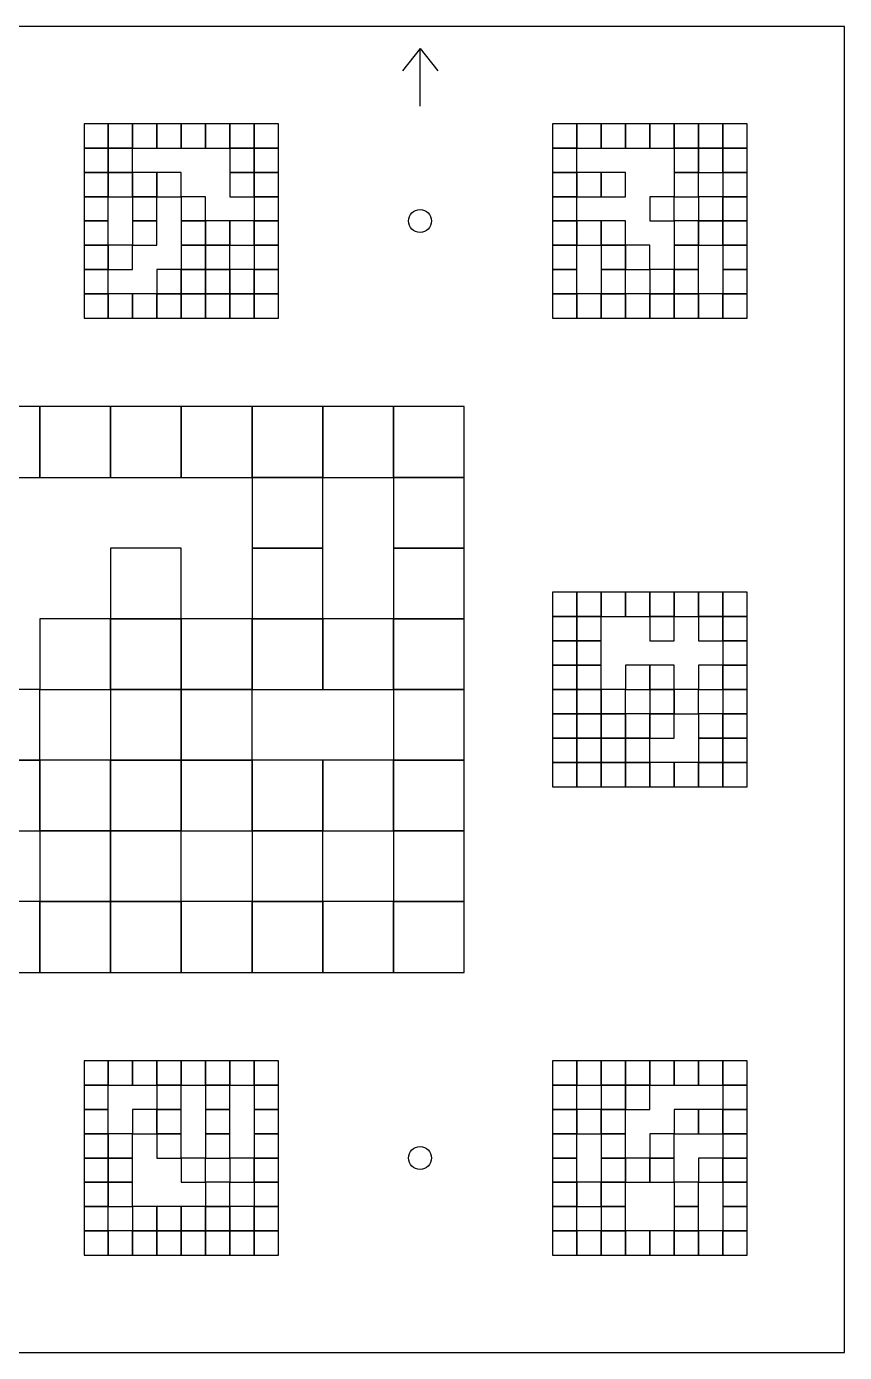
# Model space of a CAD drawing. Extents: x 0 to 1260, y 0 to 1580.
# Drawn here: x 755 to 940, y 960 to 1260 of the extents above; entities that cross this region are included whole.
import ezdxf

# ---------------------------------------------------------------- set-up
doc = ezdxf.new("R2010")
doc.units = 0
for name, color, linetype in [('BLACK_POCKET', 7, 'CONTINUOUS'), ('CUT', 7, 'CONTINUOUS'), ('MOUNT_HOLE', 6, 'CONTINUOUS'), ('ORIENTATION', 7, 'CONTINUOUS')]:
    doc.layers.add(name, color=color, linetype=linetype)

msp = doc.modelspace()

# ---------------------------------------------------------------- linework, layer by layer
at = {"layer": 'BLACK_POCKET'}
for p, q in [((773.5, 1238), (768, 1238)), ((768, 1238), (768, 1232.5)), ((773.5, 1232.5), (773.5, 1238)), ((779, 1238), (773.5, 1238)), ((773.5, 1238), (773.5, 1232.5)), ((779, 1232.5), (779, 1238)), ((784.5, 1238), (779, 1238)), ((779, 1238), (779, 1232.5)), ((784.5, 1232.5), (784.5, 1238)), ((790, 1238), (784.5, 1238)), ((784.5, 1238), (784.5, 1232.5)), ((790, 1232.5), (790, 1238)), ((795.5, 1238), (790, 1238)), ((790, 1238), (790, 1232.5)), ((795.5, 1232.5), (795.5, 1238)), ((801, 1238), (795.5, 1238)), ((795.5, 1238), (795.5, 1232.5)), ((801, 1232.5), (801, 1238)), ((806.5, 1238), (801, 1238)), ((801, 1238), (801, 1232.5)), ((806.5, 1232.5), (806.5, 1238)), ((812, 1238), (806.5, 1238)), ((806.5, 1238), (806.5, 1232.5)), ((812, 1232.5), (812, 1238)), ((879.5, 1238), (874, 1238)), ((874, 1238), (874, 1232.5)), ((879.5, 1232.5), (879.5, 1238)), ((885, 1238), (879.5, 1238)), ((879.5, 1238), (879.5, 1232.5)), ((885, 1232.5), (885, 1238)), ((890.5, 1238), (885, 1238)), ((885, 1238), (885, 1232.5)), ((890.5, 1232.5), (890.5, 1238)), ((896, 1238), (890.5, 1238)), ((890.5, 1238), (890.5, 1232.5)), ((896, 1232.5), (896, 1238)), ((901.5, 1238), (896, 1238)), ((896, 1238), (896, 1232.5)), ((901.5, 1232.5), (901.5, 1238)), ((907, 1238), (901.5, 1238)), ((901.5, 1238), (901.5, 1232.5)), ((907, 1232.5), (907, 1238)), ((912.5, 1238), (907, 1238)), ((907, 1238), (907, 1232.5)), ((912.5, 1232.5), (912.5, 1238)), ((918, 1238), (912.5, 1238)), ((912.5, 1238), (912.5, 1232.5)), ((918, 1232.5), (918, 1238)), ((768, 1232.5), (773.5, 1232.5)), ((773.5, 1232.5), (768, 1232.5)), ((768, 1232.5), (768, 1227)), ((773.5, 1232.5), (779, 1232.5)), ((773.5, 1227), (773.5, 1232.5)), ((779, 1232.5), (773.5, 1232.5)), ((773.5, 1232.5), (773.5, 1227)), ((779, 1232.5), (784.5, 1232.5)), ((779, 1227), (779, 1232.5)), ((784.5, 1232.5), (790, 1232.5)), ((790, 1232.5), (795.5, 1232.5)), ((795.5, 1232.5), (801, 1232.5)), ((801, 1232.5), (806.5, 1232.5)), ((806.5, 1232.5), (801, 1232.5)), ((801, 1232.5), (801, 1227)), ((806.5, 1232.5), (812, 1232.5)), ((806.5, 1227), (806.5, 1232.5)), ((812, 1232.5), (806.5, 1232.5)), ((806.5, 1232.5), (806.5, 1227)), ((812, 1227), (812, 1232.5)), ((874, 1232.5), (879.5, 1232.5)), ((879.5, 1232.5), (874, 1232.5)), ((874, 1232.5), (874, 1227)), ((879.5, 1232.5), (885, 1232.5)), ((879.5, 1227), (879.5, 1232.5)), ((885, 1232.5), (890.5, 1232.5)), ((890.5, 1232.5), (896, 1232.5)), ((896, 1232.5), (901.5, 1232.5)), ((901.5, 1232.5), (907, 1232.5)), ((907, 1232.5), (901.5, 1232.5)), ((901.5, 1232.5), (901.5, 1227)), ((907, 1232.5), (912.5, 1232.5)), ((907, 1227), (907, 1232.5)), ((912.5, 1232.5), (907, 1232.5)), ((907, 1232.5), (907, 1227)), ((912.5, 1232.5), (918, 1232.5)), ((912.5, 1227), (912.5, 1232.5)), ((918, 1232.5), (912.5, 1232.5)), ((912.5, 1232.5), (912.5, 1227)), ((918, 1227), (918, 1232.5)), ((768, 1227), (773.5, 1227)), ((773.5, 1227), (768, 1227)), ((768, 1227), (768, 1221.5)), ((773.5, 1227), (779, 1227)), ((773.5, 1221.5), (773.5, 1227)), ((779, 1227), (773.5, 1227)), ((773.5, 1227), (773.5, 1221.5)), ((779, 1221.5), (779, 1227)), ((784.5, 1227), (779, 1227)), ((779, 1227), (779, 1221.5)), ((784.5, 1221.5), (784.5, 1227)), ((790, 1227), (784.5, 1227)), ((784.5, 1227), (784.5, 1221.5)), ((790, 1221.5), (790, 1227)), ((801, 1227), (806.5, 1227)), ((806.5, 1227), (801, 1227)), ((801, 1227), (801, 1221.5)), ((806.5, 1227), (812, 1227)), ((806.5, 1221.5), (806.5, 1227)), ((812, 1227), (806.5, 1227)), ((806.5, 1227), (806.5, 1221.5)), ((812, 1221.5), (812, 1227)), ((874, 1227), (879.5, 1227)), ((879.5, 1227), (874, 1227)), ((874, 1227), (874, 1221.5)), ((879.5, 1221.5), (879.5, 1227)), ((885, 1227), (879.5, 1227)), ((879.5, 1227), (879.5, 1221.5)), ((885, 1221.5), (885, 1227)), ((890.5, 1227), (885, 1227)), ((885, 1227), (885, 1221.5)), ((890.5, 1221.5), (890.5, 1227)), ((901.5, 1227), (907, 1227)), ((907, 1227), (901.5, 1227)), ((901.5, 1227), (901.5, 1221.5)), ((907, 1227), (912.5, 1227)), ((907, 1221.5), (907, 1227)), ((912.5, 1227), (918, 1227)), ((918, 1227), (912.5, 1227)), ((912.5, 1227), (912.5, 1221.5)), ((918, 1221.5), (918, 1227)), ((768, 1221.5), (773.5, 1221.5)), ((773.5, 1221.5), (768, 1221.5)), ((768, 1221.5), (768, 1216)), ((773.5, 1221.5), (779, 1221.5)), ((773.5, 1216), (773.5, 1221.5)), ((779, 1221.5), (784.5, 1221.5)), ((784.5, 1221.5), (779, 1221.5)), ((779, 1221.5), (779, 1216)), ((784.5, 1221.5), (790, 1221.5)), ((784.5, 1216), (784.5, 1221.5)), ((795.5, 1221.5), (790, 1221.5)), ((790, 1221.5), (790, 1216)), ((795.5, 1216), (795.5, 1221.5)), ((801, 1221.5), (806.5, 1221.5)), ((806.5, 1221.5), (812, 1221.5)), ((812, 1221.5), (806.5, 1221.5)), ((806.5, 1221.5), (806.5, 1216)), ((812, 1216), (812, 1221.5)), ((874, 1221.5), (879.5, 1221.5)), ((879.5, 1221.5), (874, 1221.5)), ((874, 1221.5), (874, 1216)), ((879.5, 1221.5), (885, 1221.5)), ((879.5, 1216), (879.5, 1221.5)), ((885, 1221.5), (890.5, 1221.5)), ((901.5, 1221.5), (896, 1221.5)), ((896, 1221.5), (896, 1216)), ((901.5, 1221.5), (907, 1221.5)), ((901.5, 1216), (901.5, 1221.5)), ((912.5, 1221.5), (907, 1221.5)), ((907, 1221.5), (907, 1216)), ((912.5, 1221.5), (918, 1221.5)), ((912.5, 1216), (912.5, 1221.5)), ((918, 1221.5), (912.5, 1221.5)), ((912.5, 1221.5), (912.5, 1216)), ((918, 1216), (918, 1221.5)), ((768, 1216), (773.5, 1216)), ((773.5, 1216), (768, 1216)), ((768, 1216), (768, 1210.5)), ((773.5, 1210.5), (773.5, 1216)), ((779, 1216), (784.5, 1216)), ((784.5, 1216), (779, 1216)), ((779, 1216), (779, 1210.5)), ((784.5, 1210.5), (784.5, 1216)), ((790, 1216), (795.5, 1216)), ((795.5, 1216), (790, 1216)), ((790, 1216), (790, 1210.5)), ((795.5, 1210.5), (795.5, 1216)), ((801, 1216), (795.5, 1216)), ((795.5, 1216), (795.5, 1210.5)), ((801, 1210.5), (801, 1216)), ((806.5, 1216), (801, 1216)), ((801, 1216), (801, 1210.5)), ((806.5, 1216), (812, 1216)), ((806.5, 1210.5), (806.5, 1216)), ((812, 1216), (806.5, 1216)), ((806.5, 1216), (806.5, 1210.5)), ((812, 1210.5), (812, 1216)), ((874, 1216), (879.5, 1216)), ((879.5, 1216), (874, 1216)), ((874, 1216), (874, 1210.5)), ((879.5, 1210.5), (879.5, 1216)), ((885, 1216), (879.5, 1216)), ((879.5, 1216), (879.5, 1210.5)), ((885, 1210.5), (885, 1216)), ((890.5, 1216), (885, 1216)), ((885, 1216), (885, 1210.5)), ((890.5, 1210.5), (890.5, 1216)), ((896, 1216), (901.5, 1216)), ((907, 1216), (901.5, 1216)), ((901.5, 1216), (901.5, 1210.5)), ((907, 1216), (912.5, 1216)), ((907, 1210.5), (907, 1216)), ((912.5, 1216), (907, 1216)), ((907, 1216), (907, 1210.5)), ((912.5, 1216), (918, 1216)), ((912.5, 1210.5), (912.5, 1216)), ((918, 1216), (912.5, 1216)), ((912.5, 1216), (912.5, 1210.5)), ((918, 1210.5), (918, 1216)), ((768, 1210.5), (773.5, 1210.5)), ((773.5, 1210.5), (768, 1210.5)), ((768, 1210.5), (768, 1205)), ((773.5, 1205), (773.5, 1210.5)), ((779, 1210.5), (773.5, 1210.5)), ((773.5, 1210.5), (773.5, 1205)), ((779, 1210.5), (784.5, 1210.5)), ((779, 1205), (779, 1210.5)), ((790, 1210.5), (795.5, 1210.5)), ((795.5, 1210.5), (790, 1210.5)), ((790, 1210.5), (790, 1205)), ((795.5, 1210.5), (801, 1210.5)), ((795.5, 1205), (795.5, 1210.5)), ((801, 1210.5), (795.5, 1210.5)), ((795.5, 1210.5), (795.5, 1205)), ((801, 1210.5), (806.5, 1210.5)), ((801, 1205), (801, 1210.5)), ((806.5, 1210.5), (812, 1210.5)), ((812, 1210.5), (806.5, 1210.5)), ((806.5, 1210.5), (806.5, 1205)), ((812, 1205), (812, 1210.5)), ((874, 1210.5), (879.5, 1210.5)), ((879.5, 1210.5), (874, 1210.5)), ((874, 1210.5), (874, 1205)), ((879.5, 1210.5), (885, 1210.5)), ((879.5, 1205), (879.5, 1210.5)), ((885, 1210.5), (890.5, 1210.5)), ((890.5, 1210.5), (885, 1210.5)), ((885, 1210.5), (885, 1205)), ((890.5, 1205), (890.5, 1210.5)), ((896, 1210.5), (890.5, 1210.5)), ((890.5, 1210.5), (890.5, 1205)), ((896, 1205), (896, 1210.5)), ((901.5, 1210.5), (907, 1210.5)), ((907, 1210.5), (901.5, 1210.5)), ((901.5, 1210.5), (901.5, 1205)), ((907, 1210.5), (912.5, 1210.5)), ((907, 1205), (907, 1210.5)), ((912.5, 1210.5), (918, 1210.5)), ((918, 1210.5), (912.5, 1210.5)), ((912.5, 1210.5), (912.5, 1205)), ((918, 1205), (918, 1210.5)), ((768, 1205), (773.5, 1205)), ((773.5, 1205), (768, 1205)), ((768, 1205), (768, 1199.5)), ((773.5, 1205), (779, 1205)), ((773.5, 1199.5), (773.5, 1205)), ((790, 1205), (784.5, 1205)), ((784.5, 1205), (784.5, 1199.5)), ((790, 1205), (795.5, 1205)), ((790, 1199.5), (790, 1205)), ((795.5, 1205), (790, 1205)), ((790, 1205), (790, 1199.5)), ((795.5, 1205), (801, 1205)), ((795.5, 1199.5), (795.5, 1205)), ((801, 1205), (795.5, 1205)), ((795.5, 1205), (795.5, 1199.5)), ((801, 1199.5), (801, 1205)), ((806.5, 1205), (801, 1205)), ((801, 1205), (801, 1199.5)), ((806.5, 1205), (812, 1205)), ((806.5, 1199.5), (806.5, 1205)), ((812, 1205), (806.5, 1205)), ((806.5, 1205), (806.5, 1199.5)), ((812, 1199.5), (812, 1205)), ((874, 1205), (879.5, 1205)), ((879.5, 1205), (874, 1205)), ((874, 1205), (874, 1199.5)), ((879.5, 1199.5), (879.5, 1205)), ((885, 1205), (890.5, 1205)), ((890.5, 1205), (885, 1205)), ((885, 1205), (885, 1199.5)), ((890.5, 1205), (896, 1205)), ((890.5, 1199.5), (890.5, 1205)), ((901.5, 1205), (896, 1205)), ((896, 1205), (896, 1199.5)), ((901.5, 1205), (907, 1205)), ((901.5, 1199.5), (901.5, 1205)), ((907, 1205), (901.5, 1205)), ((901.5, 1205), (901.5, 1199.5)), ((907, 1199.5), (907, 1205)), ((912.5, 1205), (918, 1205)), ((918, 1205), (912.5, 1205)), ((912.5, 1205), (912.5, 1199.5)), ((918, 1199.5), (918, 1205)), ((768, 1199.5), (773.5, 1199.5)), ((773.5, 1199.5), (768, 1199.5)), ((768, 1199.5), (768, 1194)), ((773.5, 1194), (773.5, 1199.5)), ((779, 1199.5), (773.5, 1199.5)), ((773.5, 1199.5), (773.5, 1194)), ((779, 1194), (779, 1199.5)), ((784.5, 1199.5), (779, 1199.5)), ((779, 1199.5), (779, 1194)), ((784.5, 1199.5), (790, 1199.5)), ((784.5, 1194), (784.5, 1199.5)), ((790, 1199.5), (784.5, 1199.5)), ((784.5, 1199.5), (784.5, 1194)), ((790, 1199.5), (795.5, 1199.5)), ((790, 1194), (790, 1199.5)), ((795.5, 1199.5), (790, 1199.5)), ((790, 1199.5), (790, 1194)), ((795.5, 1199.5), (801, 1199.5)), ((795.5, 1194), (795.5, 1199.5)), ((801, 1199.5), (795.5, 1199.5)), ((795.5, 1199.5), (795.5, 1194)), ((801, 1199.5), (806.5, 1199.5)), ((801, 1194), (801, 1199.5)), ((806.5, 1199.5), (801, 1199.5)), ((801, 1199.5), (801, 1194)), ((806.5, 1199.5), (812, 1199.5)), ((806.5, 1194), (806.5, 1199.5)), ((812, 1199.5), (806.5, 1199.5)), ((806.5, 1199.5), (806.5, 1194)), ((812, 1194), (812, 1199.5)), ((874, 1199.5), (879.5, 1199.5)), ((879.5, 1199.5), (874, 1199.5)), ((874, 1199.5), (874, 1194)), ((879.5, 1194), (879.5, 1199.5)), ((885, 1199.5), (879.5, 1199.5)), ((879.5, 1199.5), (879.5, 1194)), ((885, 1199.5), (890.5, 1199.5)), ((885, 1194), (885, 1199.5)), ((890.5, 1199.5), (885, 1199.5)), ((885, 1199.5), (885, 1194)), ((890.5, 1194), (890.5, 1199.5)), ((896, 1199.5), (890.5, 1199.5)), ((890.5, 1199.5), (890.5, 1194)), ((896, 1199.5), (901.5, 1199.5)), ((896, 1194), (896, 1199.5)), ((901.5, 1199.5), (896, 1199.5)), ((896, 1199.5), (896, 1194)), ((901.5, 1199.5), (907, 1199.5)), ((901.5, 1194), (901.5, 1199.5)), ((907, 1199.5), (901.5, 1199.5)), ((901.5, 1199.5), (901.5, 1194)), ((907, 1194), (907, 1199.5)), ((912.5, 1199.5), (907, 1199.5)), ((907, 1199.5), (907, 1194)), ((912.5, 1199.5), (918, 1199.5)), ((912.5, 1194), (912.5, 1199.5)), ((918, 1199.5), (912.5, 1199.5)), ((912.5, 1199.5), (912.5, 1194)), ((918, 1194), (918, 1199.5)), ((768, 1194), (773.5, 1194)), ((773.5, 1194), (779, 1194)), ((779, 1194), (784.5, 1194)), ((784.5, 1194), (790, 1194)), ((790, 1194), (795.5, 1194)), ((795.5, 1194), (801, 1194)), ((801, 1194), (806.5, 1194)), ((806.5, 1194), (812, 1194)), ((874, 1194), (879.5, 1194)), ((879.5, 1194), (885, 1194)), ((885, 1194), (890.5, 1194)), ((890.5, 1194), (896, 1194)), ((896, 1194), (901.5, 1194)), ((901.5, 1194), (907, 1194)), ((907, 1194), (912.5, 1194)), ((912.5, 1194), (918, 1194)), ((758, 1174), (742, 1174)), ((758, 1158), (758, 1174)), ((774, 1174), (758, 1174)), ((758, 1174), (758, 1158)), ((774, 1158), (774, 1174)), ((790, 1174), (774, 1174)), ((774, 1174), (774, 1158)), ((790, 1158), (790, 1174)), ((806, 1174), (790, 1174)), ((790, 1174), (790, 1158)), ((806, 1158), (806, 1174)), ((822, 1174), (806, 1174)), ((806, 1174), (806, 1158)), ((822, 1158), (822, 1174)), ((838, 1174), (822, 1174)), ((822, 1174), (822, 1158)), ((838, 1158), (838, 1174)), ((854, 1174), (838, 1174)), ((838, 1174), (838, 1158)), ((854, 1158), (854, 1174)), ((742, 1158), (758, 1158)), ((758, 1158), (774, 1158)), ((774, 1158), (790, 1158)), ((790, 1158), (806, 1158)), ((806, 1158), (822, 1158)), ((822, 1158), (806, 1158)), ((806, 1158), (806, 1142)), ((822, 1158), (838, 1158)), ((822, 1142), (822, 1158)), ((838, 1158), (854, 1158)), ((854, 1158), (838, 1158)), ((838, 1158), (838, 1142)), ((854, 1142), (854, 1158)), ((790, 1142), (774, 1142)), ((774, 1142), (774, 1126)), ((790, 1126), (790, 1142)), ((806, 1142), (822, 1142)), ((822, 1142), (806, 1142)), ((806, 1142), (806, 1126)), ((822, 1126), (822, 1142)), ((838, 1142), (854, 1142)), ((854, 1142), (838, 1142)), ((838, 1142), (838, 1126)), ((854, 1126), (854, 1142)), ((879.5, 1132), (874, 1132)), ((874, 1132), (874, 1126.5)), ((879.5, 1126.5), (879.5, 1132)), ((885, 1132), (879.5, 1132)), ((879.5, 1132), (879.5, 1126.5)), ((885, 1126.5), (885, 1132)), ((890.5, 1132), (885, 1132)), ((885, 1132), (885, 1126.5)), ((890.5, 1126.5), (890.5, 1132)), ((896, 1132), (890.5, 1132)), ((890.5, 1132), (890.5, 1126.5)), ((896, 1126.5), (896, 1132)), ((901.5, 1132), (896, 1132)), ((896, 1132), (896, 1126.5)), ((901.5, 1126.5), (901.5, 1132)), ((907, 1132), (901.5, 1132)), ((901.5, 1132), (901.5, 1126.5)), ((907, 1126.5), (907, 1132)), ((912.5, 1132), (907, 1132)), ((907, 1132), (907, 1126.5)), ((912.5, 1126.5), (912.5, 1132)), ((918, 1132), (912.5, 1132)), ((912.5, 1132), (912.5, 1126.5)), ((918, 1126.5), (918, 1132)), ((774, 1126), (758, 1126)), ((758, 1126), (758, 1110)), ((774, 1126), (790, 1126)), ((774, 1110), (774, 1126)), ((790, 1126), (774, 1126)), ((774, 1126), (774, 1110)), ((790, 1110), (790, 1126)), ((806, 1126), (790, 1126)), ((790, 1126), (790, 1110)), ((806, 1126), (822, 1126)), ((806, 1110), (806, 1126)), ((822, 1126), (806, 1126)), ((806, 1126), (806, 1110)), ((822, 1110), (822, 1126)), ((838, 1126), (822, 1126)), ((822, 1126), (822, 1110)), ((838, 1126), (854, 1126)), ((838, 1110), (838, 1126)), ((854, 1126), (838, 1126)), ((838, 1126), (838, 1110)), ((854, 1110), (854, 1126)), ((874, 1126.5), (879.5, 1126.5)), ((879.5, 1126.5), (874, 1126.5)), ((874, 1126.5), (874, 1121)), ((879.5, 1126.5), (885, 1126.5)), ((879.5, 1121), (879.5, 1126.5)), ((885, 1126.5), (879.5, 1126.5)), ((879.5, 1126.5), (879.5, 1121)), ((885, 1126.5), (890.5, 1126.5)), ((885, 1121), (885, 1126.5)), ((890.5, 1126.5), (896, 1126.5)), ((896, 1126.5), (901.5, 1126.5)), ((901.5, 1126.5), (896, 1126.5)), ((896, 1126.5), (896, 1121)), ((901.5, 1126.5), (907, 1126.5)), ((901.5, 1121), (901.5, 1126.5)), ((907, 1126.5), (912.5, 1126.5)), ((912.5, 1126.5), (907, 1126.5)), ((907, 1126.5), (907, 1121)), ((912.5, 1126.5), (918, 1126.5)), ((912.5, 1121), (912.5, 1126.5)), ((918, 1126.5), (912.5, 1126.5)), ((912.5, 1126.5), (912.5, 1121)), ((918, 1121), (918, 1126.5)), ((874, 1121), (879.5, 1121)), ((879.5, 1121), (874, 1121)), ((874, 1121), (874, 1115.5)), ((879.5, 1121), (885, 1121)), ((879.5, 1115.5), (879.5, 1121)), ((885, 1121), (879.5, 1121)), ((879.5, 1121), (879.5, 1115.5)), ((885, 1115.5), (885, 1121)), ((896, 1121), (901.5, 1121)), ((907, 1121), (912.5, 1121)), ((912.5, 1121), (918, 1121)), ((918, 1121), (912.5, 1121)), ((912.5, 1121), (912.5, 1115.5)), ((918, 1115.5), (918, 1121)), ((874, 1115.5), (879.5, 1115.5)), ((879.5, 1115.5), (874, 1115.5)), ((874, 1115.5), (874, 1110)), ((879.5, 1115.5), (885, 1115.5)), ((879.5, 1110), (879.5, 1115.5)), ((885, 1115.5), (879.5, 1115.5)), ((879.5, 1115.5), (879.5, 1110)), ((885, 1110), (885, 1115.5)), ((896, 1115.5), (890.5, 1115.5)), ((890.5, 1115.5), (890.5, 1110)), ((896, 1110), (896, 1115.5)), ((901.5, 1115.5), (896, 1115.5)), ((896, 1115.5), (896, 1110)), ((901.5, 1110), (901.5, 1115.5)), ((912.5, 1115.5), (907, 1115.5)), ((907, 1115.5), (907, 1110)), ((912.5, 1115.5), (918, 1115.5)), ((912.5, 1110), (912.5, 1115.5)), ((918, 1115.5), (912.5, 1115.5)), ((912.5, 1115.5), (912.5, 1110)), ((918, 1110), (918, 1115.5)), ((758, 1110), (742, 1110)), ((758, 1110), (774, 1110)), ((758, 1094), (758, 1110)), ((774, 1110), (790, 1110)), ((790, 1110), (774, 1110)), ((774, 1110), (774, 1094)), ((790, 1110), (806, 1110)), ((790, 1094), (790, 1110)), ((806, 1110), (790, 1110)), ((790, 1110), (790, 1094)), ((806, 1110), (822, 1110)), ((806, 1094), (806, 1110)), ((822, 1110), (838, 1110)), ((838, 1110), (854, 1110)), ((854, 1110), (838, 1110)), ((838, 1110), (838, 1094)), ((854, 1094), (854, 1110)), ((874, 1110), (879.5, 1110)), ((879.5, 1110), (874, 1110)), ((874, 1110), (874, 1104.5)), ((879.5, 1110), (885, 1110)), ((879.5, 1104.5), (879.5, 1110)), ((885, 1110), (879.5, 1110)), ((879.5, 1110), (879.5, 1104.5)), ((885, 1104.5), (885, 1110)), ((890.5, 1110), (885, 1110)), ((885, 1110), (885, 1104.5)), ((890.5, 1110), (896, 1110)), ((890.5, 1104.5), (890.5, 1110)), ((896, 1110), (901.5, 1110)), ((901.5, 1110), (896, 1110)), ((896, 1110), (896, 1104.5)), ((901.5, 1104.5), (901.5, 1110)), ((907, 1110), (901.5, 1110)), ((901.5, 1110), (901.5, 1104.5)), ((907, 1110), (912.5, 1110)), ((907, 1104.5), (907, 1110)), ((912.5, 1110), (918, 1110)), ((918, 1110), (912.5, 1110)), ((912.5, 1110), (912.5, 1104.5)), ((918, 1104.5), (918, 1110)), ((874, 1104.5), (879.5, 1104.5)), ((879.5, 1104.5), (874, 1104.5)), ((874, 1104.5), (874, 1099)), ((879.5, 1104.5), (885, 1104.5)), ((879.5, 1099), (879.5, 1104.5)), ((885, 1104.5), (879.5, 1104.5)), ((879.5, 1104.5), (879.5, 1099)), ((885, 1104.5), (890.5, 1104.5)), ((885, 1099), (885, 1104.5)), ((890.5, 1104.5), (885, 1104.5)), ((885, 1104.5), (885, 1099)), ((890.5, 1099), (890.5, 1104.5)), ((896, 1104.5), (890.5, 1104.5)), ((890.5, 1104.5), (890.5, 1099)), ((896, 1104.5), (901.5, 1104.5)), ((896, 1099), (896, 1104.5)), ((901.5, 1104.5), (896, 1104.5)), ((896, 1104.5), (896, 1099)), ((901.5, 1104.5), (907, 1104.5)), ((901.5, 1099), (901.5, 1104.5)), ((912.5, 1104.5), (907, 1104.5)), ((907, 1104.5), (907, 1099)), ((912.5, 1104.5), (918, 1104.5)), ((912.5, 1099), (912.5, 1104.5)), ((918, 1104.5), (912.5, 1104.5)), ((912.5, 1104.5), (912.5, 1099)), ((918, 1099), (918, 1104.5)), ((874, 1099), (879.5, 1099)), ((879.5, 1099), (874, 1099)), ((874, 1099), (874, 1093.5)), ((879.5, 1099), (885, 1099)), ((879.5, 1093.5), (879.5, 1099)), ((885, 1099), (879.5, 1099)), ((879.5, 1099), (879.5, 1093.5)), ((885, 1099), (890.5, 1099)), ((885, 1093.5), (885, 1099)), ((890.5, 1099), (885, 1099)), ((885, 1099), (885, 1093.5)), ((890.5, 1099), (896, 1099)), ((890.5, 1093.5), (890.5, 1099)), ((896, 1099), (890.5, 1099)), ((890.5, 1099), (890.5, 1093.5)), ((896, 1099), (901.5, 1099)), ((896, 1093.5), (896, 1099)), ((907, 1099), (912.5, 1099)), ((912.5, 1099), (907, 1099)), ((907, 1099), (907, 1093.5)), ((912.5, 1099), (918, 1099)), ((912.5, 1093.5), (912.5, 1099)), ((918, 1099), (912.5, 1099)), ((912.5, 1099), (912.5, 1093.5)), ((918, 1093.5), (918, 1099)), ((742, 1094), (758, 1094)), ((758, 1094), (742, 1094)), ((758, 1078), (758, 1094)), ((774, 1094), (758, 1094)), ((758, 1094), (758, 1078)), ((774, 1094), (790, 1094)), ((774, 1078), (774, 1094)), ((790, 1094), (774, 1094)), ((774, 1094), (774, 1078)), ((790, 1094), (806, 1094)), ((790, 1078), (790, 1094)), ((806, 1094), (790, 1094)), ((790, 1094), (790, 1078)), ((806, 1078), (806, 1094)), ((822, 1094), (806, 1094)), ((806, 1094), (806, 1078)), ((822, 1078), (822, 1094)), ((838, 1094), (822, 1094)), ((822, 1094), (822, 1078)), ((838, 1094), (854, 1094)), ((838, 1078), (838, 1094)), ((854, 1094), (838, 1094)), ((838, 1094), (838, 1078)), ((854, 1078), (854, 1094)), ((874, 1093.5), (879.5, 1093.5)), ((879.5, 1093.5), (874, 1093.5)), ((874, 1093.5), (874, 1088)), ((879.5, 1093.5), (885, 1093.5)), ((879.5, 1088), (879.5, 1093.5)), ((885, 1093.5), (879.5, 1093.5)), ((879.5, 1093.5), (879.5, 1088)), ((885, 1093.5), (890.5, 1093.5)), ((885, 1088), (885, 1093.5)), ((890.5, 1093.5), (885, 1093.5)), ((885, 1093.5), (885, 1088)), ((890.5, 1093.5), (896, 1093.5)), ((890.5, 1088), (890.5, 1093.5)), ((896, 1093.5), (890.5, 1093.5)), ((890.5, 1093.5), (890.5, 1088)), ((896, 1088), (896, 1093.5)), ((901.5, 1093.5), (896, 1093.5)), ((896, 1093.5), (896, 1088)), ((901.5, 1088), (901.5, 1093.5)), ((907, 1093.5), (901.5, 1093.5)), ((901.5, 1093.5), (901.5, 1088)), ((907, 1093.5), (912.5, 1093.5)), ((907, 1088), (907, 1093.5)), ((912.5, 1093.5), (907, 1093.5)), ((907, 1093.5), (907, 1088)), ((912.5, 1093.5), (918, 1093.5)), ((912.5, 1088), (912.5, 1093.5)), ((918, 1093.5), (912.5, 1093.5)), ((912.5, 1093.5), (912.5, 1088)), ((918, 1088), (918, 1093.5)), ((874, 1088), (879.5, 1088)), ((879.5, 1088), (885, 1088)), ((885, 1088), (890.5, 1088)), ((890.5, 1088), (896, 1088)), ((896, 1088), (901.5, 1088)), ((901.5, 1088), (907, 1088)), ((907, 1088), (912.5, 1088)), ((912.5, 1088), (918, 1088)), ((742, 1078), (758, 1078)), ((758, 1078), (774, 1078)), ((774, 1078), (758, 1078)), ((758, 1078), (758, 1062)), ((774, 1078), (790, 1078)), ((774, 1062), (774, 1078)), ((790, 1078), (774, 1078)), ((774, 1078), (774, 1062)), ((790, 1078), (806, 1078)), ((790, 1062), (790, 1078)), ((806, 1078), (822, 1078)), ((822, 1078), (806, 1078)), ((806, 1078), (806, 1062)), ((822, 1078), (838, 1078)), ((822, 1062), (822, 1078)), ((838, 1078), (854, 1078)), ((854, 1078), (838, 1078)), ((838, 1078), (838, 1062)), ((854, 1062), (854, 1078)), ((758, 1062), (742, 1062)), ((758, 1062), (774, 1062)), ((758, 1046), (758, 1062)), ((774, 1062), (758, 1062)), ((758, 1062), (758, 1046)), ((774, 1062), (790, 1062)), ((774, 1046), (774, 1062)), ((790, 1062), (774, 1062)), ((774, 1062), (774, 1046)), ((790, 1046), (790, 1062)), ((806, 1062), (790, 1062)), ((790, 1062), (790, 1046)), ((806, 1062), (822, 1062)), ((806, 1046), (806, 1062)), ((822, 1062), (806, 1062)), ((806, 1062), (806, 1046)), ((822, 1046), (822, 1062)), ((838, 1062), (822, 1062)), ((822, 1062), (822, 1046)), ((838, 1062), (854, 1062)), ((838, 1046), (838, 1062)), ((854, 1062), (838, 1062)), ((838, 1062), (838, 1046)), ((854, 1046), (854, 1062)), ((742, 1046), (758, 1046)), ((758, 1046), (774, 1046)), ((774, 1046), (790, 1046)), ((790, 1046), (806, 1046)), ((806, 1046), (822, 1046)), ((822, 1046), (838, 1046)), ((838, 1046), (854, 1046)), ((773.5, 1026), (768, 1026)), ((768, 1026), (768, 1020.5)), ((773.5, 1020.5), (773.5, 1026)), ((779, 1026), (773.5, 1026)), ((773.5, 1026), (773.5, 1020.5)), ((779, 1020.5), (779, 1026)), ((784.5, 1026), (779, 1026)), ((779, 1026), (779, 1020.5)), ((784.5, 1020.5), (784.5, 1026)), ((790, 1026), (784.5, 1026)), ((784.5, 1026), (784.5, 1020.5)), ((790, 1020.5), (790, 1026)), ((795.5, 1026), (790, 1026)), ((790, 1026), (790, 1020.5)), ((795.5, 1020.5), (795.5, 1026)), ((801, 1026), (795.5, 1026)), ((795.5, 1026), (795.5, 1020.5)), ((801, 1020.5), (801, 1026)), ((806.5, 1026), (801, 1026)), ((801, 1026), (801, 1020.5)), ((806.5, 1020.5), (806.5, 1026)), ((812, 1026), (806.5, 1026)), ((806.5, 1026), (806.5, 1020.5)), ((812, 1020.5), (812, 1026)), ((879.5, 1026), (874, 1026)), ((874, 1026), (874, 1020.5)), ((879.5, 1020.5), (879.5, 1026)), ((885, 1026), (879.5, 1026)), ((879.5, 1026), (879.5, 1020.5)), ((885, 1020.5), (885, 1026)), ((890.5, 1026), (885, 1026)), ((885, 1026), (885, 1020.5)), ((890.5, 1020.5), (890.5, 1026)), ((896, 1026), (890.5, 1026)), ((890.5, 1026), (890.5, 1020.5)), ((896, 1020.5), (896, 1026)), ((901.5, 1026), (896, 1026)), ((896, 1026), (896, 1020.5)), ((901.5, 1020.5), (901.5, 1026)), ((907, 1026), (901.5, 1026)), ((901.5, 1026), (901.5, 1020.5)), ((907, 1020.5), (907, 1026)), ((912.5, 1026), (907, 1026)), ((907, 1026), (907, 1020.5)), ((912.5, 1020.5), (912.5, 1026)), ((918, 1026), (912.5, 1026)), ((912.5, 1026), (912.5, 1020.5)), ((918, 1020.5), (918, 1026)), ((768, 1020.5), (773.5, 1020.5)), ((773.5, 1020.5), (768, 1020.5)), ((768, 1020.5), (768, 1015)), ((773.5, 1020.5), (779, 1020.5)), ((773.5, 1015), (773.5, 1020.5)), ((779, 1020.5), (784.5, 1020.5)), ((784.5, 1020.5), (790, 1020.5)), ((790, 1020.5), (784.5, 1020.5)), ((784.5, 1020.5), (784.5, 1015)), ((790, 1020.5), (795.5, 1020.5)), ((790, 1015), (790, 1020.5)), ((795.5, 1020.5), (801, 1020.5)), ((801, 1020.5), (795.5, 1020.5)), ((795.5, 1020.5), (795.5, 1015)), ((801, 1020.5), (806.5, 1020.5)), ((801, 1015), (801, 1020.5)), ((806.5, 1020.5), (812, 1020.5)), ((812, 1020.5), (806.5, 1020.5)), ((806.5, 1020.5), (806.5, 1015)), ((812, 1015), (812, 1020.5)), ((874, 1020.5), (879.5, 1020.5)), ((879.5, 1020.5), (874, 1020.5)), ((874, 1020.5), (874, 1015)), ((879.5, 1020.5), (885, 1020.5)), ((879.5, 1015), (879.5, 1020.5)), ((885, 1020.5), (890.5, 1020.5)), ((890.5, 1020.5), (885, 1020.5)), ((885, 1020.5), (885, 1015)), ((890.5, 1020.5), (896, 1020.5)), ((890.5, 1015), (890.5, 1020.5)), ((896, 1020.5), (890.5, 1020.5)), ((890.5, 1020.5), (890.5, 1015)), ((896, 1020.5), (901.5, 1020.5)), ((896, 1015), (896, 1020.5)), ((901.5, 1020.5), (907, 1020.5)), ((907, 1020.5), (912.5, 1020.5)), ((912.5, 1020.5), (918, 1020.5)), ((918, 1020.5), (912.5, 1020.5)), ((912.5, 1020.5), (912.5, 1015)), ((918, 1015), (918, 1020.5)), ((768, 1015), (773.5, 1015)), ((773.5, 1015), (768, 1015)), ((768, 1015), (768, 1009.5)), ((773.5, 1009.5), (773.5, 1015)), ((784.5, 1015), (779, 1015)), ((779, 1015), (779, 1009.5)), ((784.5, 1015), (790, 1015)), ((784.5, 1009.5), (784.5, 1015)), ((790, 1015), (784.5, 1015)), ((784.5, 1015), (784.5, 1009.5)), ((790, 1009.5), (790, 1015)), ((795.5, 1015), (801, 1015)), ((801, 1015), (795.5, 1015)), ((795.5, 1015), (795.5, 1009.5)), ((801, 1009.5), (801, 1015)), ((806.5, 1015), (812, 1015)), ((812, 1015), (806.5, 1015)), ((806.5, 1015), (806.5, 1009.5)), ((812, 1009.5), (812, 1015)), ((874, 1015), (879.5, 1015)), ((879.5, 1015), (874, 1015)), ((874, 1015), (874, 1009.5)), ((879.5, 1009.5), (879.5, 1015)), ((885, 1015), (879.5, 1015)), ((879.5, 1015), (879.5, 1009.5)), ((885, 1015), (890.5, 1015)), ((885, 1009.5), (885, 1015)), ((890.5, 1015), (885, 1015)), ((885, 1015), (885, 1009.5)), ((890.5, 1015), (896, 1015)), ((890.5, 1009.5), (890.5, 1015)), ((907, 1015), (901.5, 1015)), ((901.5, 1015), (901.5, 1009.5)), ((907, 1009.5), (907, 1015)), ((912.5, 1015), (907, 1015)), ((907, 1015), (907, 1009.5)), ((912.5, 1015), (918, 1015)), ((912.5, 1009.5), (912.5, 1015)), ((918, 1015), (912.5, 1015)), ((912.5, 1015), (912.5, 1009.5)), ((918, 1009.5), (918, 1015)), ((768, 1009.5), (773.5, 1009.5)), ((773.5, 1009.5), (768, 1009.5)), ((768, 1009.5), (768, 1004)), ((773.5, 1004), (773.5, 1009.5)), ((779, 1009.5), (773.5, 1009.5)), ((773.5, 1009.5), (773.5, 1004)), ((779, 1009.5), (784.5, 1009.5)), ((779, 1004), (779, 1009.5)), ((784.5, 1009.5), (790, 1009.5)), ((790, 1009.5), (784.5, 1009.5)), ((784.5, 1009.5), (784.5, 1004)), ((790, 1004), (790, 1009.5)), ((795.5, 1009.5), (801, 1009.5)), ((801, 1009.5), (795.5, 1009.5)), ((795.5, 1009.5), (795.5, 1004)), ((801, 1004), (801, 1009.5)), ((806.5, 1009.5), (812, 1009.5)), ((812, 1009.5), (806.5, 1009.5)), ((806.5, 1009.5), (806.5, 1004)), ((812, 1004), (812, 1009.5)), ((874, 1009.5), (879.5, 1009.5)), ((879.5, 1009.5), (874, 1009.5)), ((874, 1009.5), (874, 1004)), ((879.5, 1009.5), (885, 1009.5)), ((879.5, 1004), (879.5, 1009.5)), ((885, 1009.5), (890.5, 1009.5)), ((890.5, 1009.5), (885, 1009.5)), ((885, 1009.5), (885, 1004)), ((890.5, 1004), (890.5, 1009.5)), ((901.5, 1009.5), (896, 1009.5)), ((896, 1009.5), (896, 1004)), ((901.5, 1009.5), (907, 1009.5)), ((901.5, 1004), (901.5, 1009.5)), ((907, 1009.5), (912.5, 1009.5)), ((912.5, 1009.5), (918, 1009.5)), ((918, 1009.5), (912.5, 1009.5)), ((912.5, 1009.5), (912.5, 1004)), ((918, 1004), (918, 1009.5)), ((768, 1004), (773.5, 1004)), ((773.5, 1004), (768, 1004)), ((768, 1004), (768, 998.5)), ((773.5, 1004), (779, 1004)), ((773.5, 998.5), (773.5, 1004)), ((779, 1004), (773.5, 1004)), ((773.5, 1004), (773.5, 998.5)), ((779, 998.5), (779, 1004)), ((784.5, 1004), (790, 1004)), ((795.5, 1004), (790, 1004)), ((790, 1004), (790, 998.5)), ((795.5, 1004), (801, 1004)), ((795.5, 998.5), (795.5, 1004)), ((806.5, 1004), (801, 1004)), ((801, 1004), (801, 998.5)), ((806.5, 1004), (812, 1004)), ((806.5, 998.5), (806.5, 1004)), ((812, 1004), (806.5, 1004)), ((806.5, 1004), (806.5, 998.5)), ((812, 998.5), (812, 1004)), ((874, 1004), (879.5, 1004)), ((879.5, 1004), (874, 1004)), ((874, 1004), (874, 998.5)), ((879.5, 998.5), (879.5, 1004)), ((885, 1004), (890.5, 1004)), ((890.5, 1004), (885, 1004)), ((885, 1004), (885, 998.5)), ((890.5, 998.5), (890.5, 1004)), ((896, 1004), (890.5, 1004)), ((890.5, 1004), (890.5, 998.5)), ((896, 1004), (901.5, 1004)), ((896, 998.5), (896, 1004)), ((901.5, 1004), (896, 1004)), ((896, 1004), (896, 998.5)), ((901.5, 998.5), (901.5, 1004)), ((912.5, 1004), (907, 1004)), ((907, 1004), (907, 998.5)), ((912.5, 1004), (918, 1004)), ((912.5, 998.5), (912.5, 1004)), ((918, 1004), (912.5, 1004)), ((912.5, 1004), (912.5, 998.5)), ((918, 998.5), (918, 1004)), ((768, 998.5), (773.5, 998.5)), ((773.5, 998.5), (768, 998.5)), ((768, 998.5), (768, 993)), ((773.5, 998.5), (779, 998.5)), ((773.5, 993), (773.5, 998.5)), ((779, 998.5), (773.5, 998.5)), ((773.5, 998.5), (773.5, 993)), ((779, 993), (779, 998.5)), ((790, 998.5), (795.5, 998.5)), ((801, 998.5), (795.5, 998.5)), ((795.5, 998.5), (795.5, 993)), ((801, 998.5), (806.5, 998.5)), ((801, 993), (801, 998.5)), ((806.5, 998.5), (812, 998.5)), ((812, 998.5), (806.5, 998.5)), ((806.5, 998.5), (806.5, 993)), ((812, 993), (812, 998.5)), ((874, 998.5), (879.5, 998.5)), ((879.5, 998.5), (874, 998.5)), ((874, 998.5), (874, 993)), ((879.5, 993), (879.5, 998.5)), ((885, 998.5), (879.5, 998.5)), ((879.5, 998.5), (879.5, 993)), ((885, 998.5), (890.5, 998.5)), ((885, 993), (885, 998.5)), ((890.5, 998.5), (885, 998.5)), ((885, 998.5), (885, 993)), ((890.5, 998.5), (896, 998.5)), ((890.5, 993), (890.5, 998.5)), ((896, 998.5), (901.5, 998.5)), ((907, 998.5), (901.5, 998.5)), ((901.5, 998.5), (901.5, 993)), ((907, 998.5), (912.5, 998.5)), ((907, 993), (907, 998.5)), ((912.5, 998.5), (918, 998.5)), ((918, 998.5), (912.5, 998.5)), ((912.5, 998.5), (912.5, 993)), ((918, 993), (918, 998.5)), ((768, 993), (773.5, 993)), ((773.5, 993), (768, 993)), ((768, 993), (768, 987.5)), ((773.5, 993), (779, 993)), ((773.5, 987.5), (773.5, 993)), ((784.5, 993), (779, 993)), ((779, 993), (779, 987.5)), ((784.5, 987.5), (784.5, 993)), ((790, 993), (784.5, 993)), ((784.5, 993), (784.5, 987.5)), ((790, 987.5), (790, 993)), ((795.5, 993), (790, 993)), ((790, 993), (790, 987.5)), ((795.5, 993), (801, 993)), ((795.5, 987.5), (795.5, 993)), ((801, 993), (795.5, 993)), ((795.5, 993), (795.5, 987.5)), ((801, 987.5), (801, 993)), ((806.5, 993), (801, 993)), ((801, 993), (801, 987.5)), ((806.5, 993), (812, 993)), ((806.5, 987.5), (806.5, 993)), ((812, 993), (806.5, 993)), ((806.5, 993), (806.5, 987.5)), ((812, 987.5), (812, 993)), ((874, 993), (879.5, 993)), ((879.5, 993), (874, 993)), ((874, 993), (874, 987.5)), ((879.5, 993), (885, 993)), ((879.5, 987.5), (879.5, 993)), ((885, 993), (890.5, 993)), ((890.5, 993), (885, 993)), ((885, 993), (885, 987.5)), ((890.5, 987.5), (890.5, 993)), ((901.5, 993), (907, 993)), ((907, 993), (901.5, 993)), ((901.5, 993), (901.5, 987.5)), ((907, 987.5), (907, 993)), ((912.5, 993), (918, 993)), ((918, 993), (912.5, 993)), ((912.5, 993), (912.5, 987.5)), ((918, 987.5), (918, 993)), ((768, 987.5), (773.5, 987.5)), ((773.5, 987.5), (768, 987.5)), ((768, 987.5), (768, 982)), ((773.5, 982), (773.5, 987.5)), ((779, 987.5), (773.5, 987.5)), ((773.5, 987.5), (773.5, 982)), ((779, 987.5), (784.5, 987.5)), ((779, 982), (779, 987.5)), ((784.5, 987.5), (779, 987.5)), ((779, 987.5), (779, 982)), ((784.5, 987.5), (790, 987.5)), ((784.5, 982), (784.5, 987.5)), ((790, 987.5), (784.5, 987.5)), ((784.5, 987.5), (784.5, 982)), ((790, 987.5), (795.5, 987.5)), ((790, 982), (790, 987.5)), ((795.5, 987.5), (790, 987.5)), ((790, 987.5), (790, 982)), ((795.5, 987.5), (801, 987.5)), ((795.5, 982), (795.5, 987.5)), ((801, 987.5), (795.5, 987.5)), ((795.5, 987.5), (795.5, 982)), ((801, 987.5), (806.5, 987.5)), ((801, 982), (801, 987.5)), ((806.5, 987.5), (801, 987.5)), ((801, 987.5), (801, 982)), ((806.5, 987.5), (812, 987.5)), ((806.5, 982), (806.5, 987.5)), ((812, 987.5), (806.5, 987.5)), ((806.5, 987.5), (806.5, 982)), ((812, 982), (812, 987.5)), ((874, 987.5), (879.5, 987.5)), ((879.5, 987.5), (874, 987.5)), ((874, 987.5), (874, 982)), ((879.5, 982), (879.5, 987.5)), ((885, 987.5), (879.5, 987.5)), ((879.5, 987.5), (879.5, 982)), ((885, 987.5), (890.5, 987.5)), ((885, 982), (885, 987.5)), ((890.5, 987.5), (885, 987.5)), ((885, 987.5), (885, 982)), ((890.5, 982), (890.5, 987.5)), ((896, 987.5), (890.5, 987.5)), ((890.5, 987.5), (890.5, 982)), ((896, 982), (896, 987.5)), ((901.5, 987.5), (896, 987.5)), ((896, 987.5), (896, 982)), ((901.5, 987.5), (907, 987.5)), ((901.5, 982), (901.5, 987.5)), ((907, 987.5), (901.5, 987.5)), ((901.5, 987.5), (901.5, 982)), ((907, 982), (907, 987.5)), ((912.5, 987.5), (907, 987.5)), ((907, 987.5), (907, 982)), ((912.5, 987.5), (918, 987.5)), ((912.5, 982), (912.5, 987.5)), ((918, 987.5), (912.5, 987.5)), ((912.5, 987.5), (912.5, 982)), ((918, 982), (918, 987.5)), ((768, 982), (773.5, 982)), ((773.5, 982), (779, 982)), ((779, 982), (784.5, 982)), ((784.5, 982), (790, 982)), ((790, 982), (795.5, 982)), ((795.5, 982), (801, 982)), ((801, 982), (806.5, 982)), ((806.5, 982), (812, 982)), ((874, 982), (879.5, 982)), ((879.5, 982), (885, 982)), ((885, 982), (890.5, 982)), ((890.5, 982), (896, 982)), ((896, 982), (901.5, 982)), ((901.5, 982), (907, 982)), ((907, 982), (912.5, 982)), ((912.5, 982), (918, 982))]:
    msp.add_line(p, q, dxfattribs=at)
at = {"layer": 'CUT'}
for p, q in [((940, 1260), (640, 1260)), ((940, 960), (940, 1260)), ((640, 960), (940, 960))]:
    msp.add_line(p, q, dxfattribs=at)
at = {"layer": 'MOUNT_HOLE'}
for centre in [(844, 1216), (844, 1004)]:
    msp.add_circle(centre, 2.6, dxfattribs=at)
at = {"layer": 'ORIENTATION'}
for p, q in [((844, 1255), (840, 1250)), ((844, 1242), (844, 1255)), ((844, 1255), (848, 1250))]:
    msp.add_line(p, q, dxfattribs=at)

doc.saveas('drawing.dxf')
